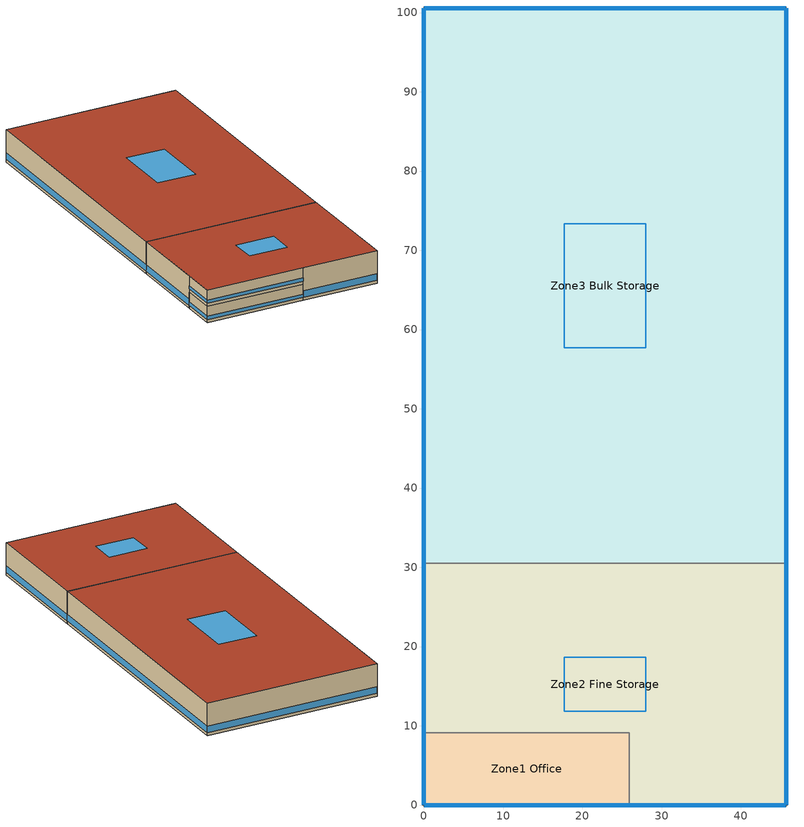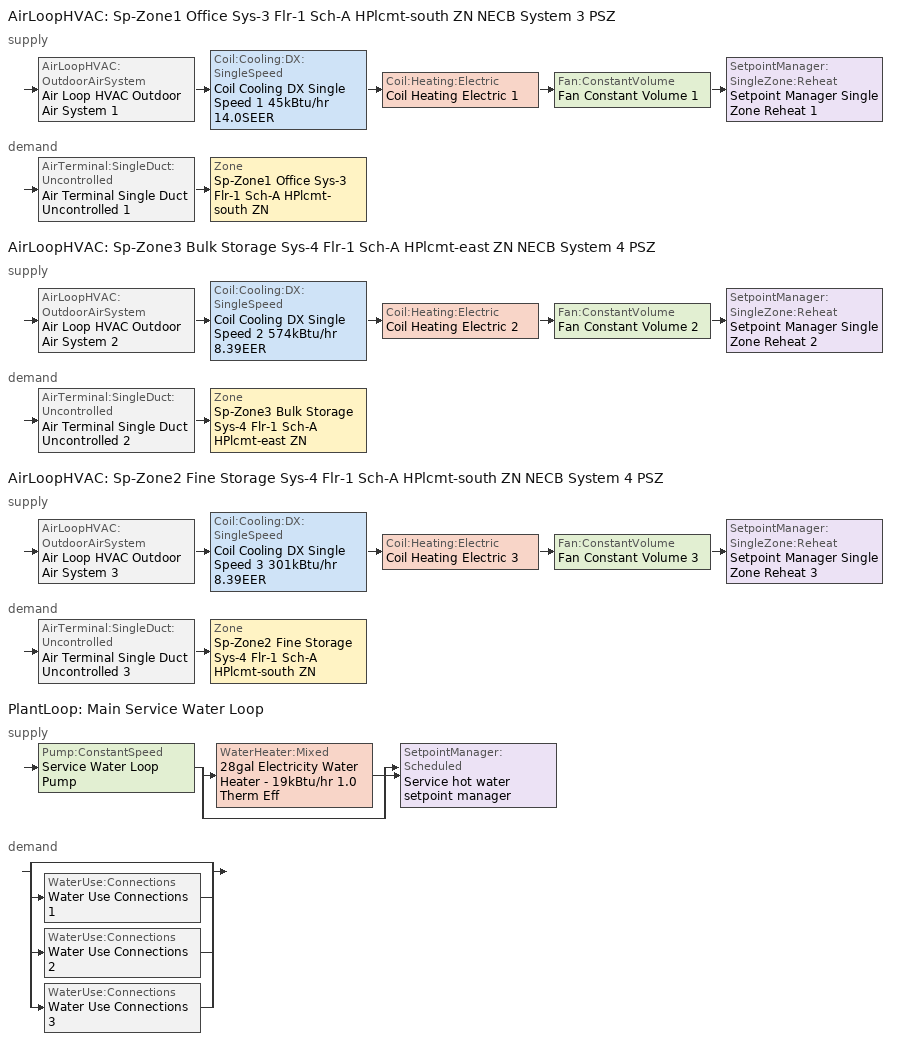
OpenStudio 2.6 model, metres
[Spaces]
Zone3 Bulk Storage
 floor ground: 45.72,100.58 45.72,30.48 0,30.48 0,100.58 z0
 wall outside: 45.72,30.48 45.72,100.58 0,100.58 0,30.48 z0:8.53
 wall to Zone2 Fine Storage: 45.72,30.48 0,30.48 z0:8.53
 window: 0,100.55 0,30.5 / 45.69,100.58 0.03,100.58 / 45.72,30.5 45.72,100.55 z0.76:2.47
 roof outside: 45.72,30.48 45.72,100.58 0,100.58 0,30.48 z8.53
 skylight: 27.97,57.69 27.97,73.37 17.75,73.37 17.75,57.69 z8.53
Zone2 Fine Storage
 floor to Zone1 Office: 0,0 0,9.14 25.91,9.14 25.91,0 z4.27
 floor ground: 45.72,30.48 45.72,0 25.91,0 25.91,9.14 0,9.14 0,30.48 z0
 wall outside: 0,30.48 0,9.14 / 25.91,0 45.72,0 45.72,30.48 z0:8.53; 0,9.14 0,0 25.91,0 z4.27:8.53
 wall to Zone1 Office: 0,9.14 25.91,9.14 25.91,0 z0:4.27
 window: 25.93,0 45.69,0 / 0,30.45 0,9.17 / 45.72,0.03 45.72,30.45 z0.76:2.47; 0.03,0 25.88,0 z5.03:5.88; 0,9.12 0,0.03 z5.03:5.89
 roof outside: 45.72,0 45.72,30.48 0,30.48 0,0 z8.53
 skylight: 27.97,11.83 27.97,18.65 17.75,18.65 17.75,11.83 z8.53
Zone1 Office
 floor ground: 25.91,9.14 25.91,0 0,0 0,9.14 z0
 wall outside: 0,9.14 0,0 25.91,0 z0:4.27
 window: 0.03,0 25.88,0 / 0,9.12 0,0.03 z0.76:1.62
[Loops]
AirLoopHVAC 'Sp-Zone1 Office Sys-3 Flr-1 Sch-A HPlcmt-south ZN NECB System 3 PSZ'
 supply: AirLoopHVAC:OutdoorAirSystem 'Air Loop HVAC Outdoor Air System 1' > Coil:Cooling:DX:SingleSpeed 'Coil Cooling DX Single Speed 1 45kBtu/hr 14.0SEER' > Coil:Heating:Electric 'Coil Heating Electric 1' > Fan:ConstantVolume 'Fan Constant Volume 1' > SetpointManager:SingleZone:Reheat 'Setpoint Manager Single Zone Reheat 1'
 demand: AirTerminal:SingleDuct:Uncontrolled 'Air Terminal Single Duct Uncontrolled 1' > Zone 'Sp-Zone1 Office Sys-3 Flr-1 Sch-A HPlcmt-south ZN'
AirLoopHVAC 'Sp-Zone3 Bulk Storage Sys-4 Flr-1 Sch-A HPlcmt-east ZN NECB System 4 PSZ'
 supply: AirLoopHVAC:OutdoorAirSystem 'Air Loop HVAC Outdoor Air System 2' > Coil:Cooling:DX:SingleSpeed 'Coil Cooling DX Single Speed 2 574kBtu/hr 8.39EER' > Coil:Heating:Electric 'Coil Heating Electric 2' > Fan:ConstantVolume 'Fan Constant Volume 2' > SetpointManager:SingleZone:Reheat 'Setpoint Manager Single Zone Reheat 2'
 demand: AirTerminal:SingleDuct:Uncontrolled 'Air Terminal Single Duct Uncontrolled 2' > Zone 'Sp-Zone3 Bulk Storage Sys-4 Flr-1 Sch-A HPlcmt-east ZN'
AirLoopHVAC 'Sp-Zone2 Fine Storage Sys-4 Flr-1 Sch-A HPlcmt-south ZN NECB System 4 PSZ'
 supply: AirLoopHVAC:OutdoorAirSystem 'Air Loop HVAC Outdoor Air System 3' > Coil:Cooling:DX:SingleSpeed 'Coil Cooling DX Single Speed 3 301kBtu/hr 8.39EER' > Coil:Heating:Electric 'Coil Heating Electric 3' > Fan:ConstantVolume 'Fan Constant Volume 3' > SetpointManager:SingleZone:Reheat 'Setpoint Manager Single Zone Reheat 3'
 demand: AirTerminal:SingleDuct:Uncontrolled 'Air Terminal Single Duct Uncontrolled 3' > Zone 'Sp-Zone2 Fine Storage Sys-4 Flr-1 Sch-A HPlcmt-south ZN'
PlantLoop 'Main Service Water Loop'
 supply: Pump:ConstantSpeed 'Service Water Loop Pump' > split
  | WaterHeater:Mixed '28gal Electricity Water Heater - 19kBtu/hr 1.0 Therm Eff'
  | bypass
  join > SetpointManager:Scheduled 'Service hot water setpoint manager'
 demand: split
  | bypass
  | WaterUse:Connections 'Water Use Connections 1'
  | WaterUse:Connections 'Water Use Connections 2'
  | WaterUse:Connections 'Water Use Connections 3'
[ClimateZones]
Climate Zone Institution Name 1=ASHRAE; Climate Zone Document Name 1=ANSI/ASHRAE Standard 169; Climate Zone Document Year 1=2006; Climate Zone Institution Name 2=CEC; Climate Zone Document Name 2=California Climate Zone Descriptions; Climate Zone Document Year 2=1995
[Building]
Warehouse-CAN_QC_Kuujjuaq.AP.719060_CWEC2016.epw created: 2018-10-11 19:30:01 +0000: Default Construction Set=BTAP-Mass at hdd = 8550.0; Standards Number of Stories=1; Standards Number of Above Ground Stories=1; Standards Building Type=Warehouse
[Site]
Kuujjuaq AP_QC_CAN: Latitude {deg}=58.1; Longitude {deg}=-68.417; Time Zone {hr}=-5; Elevation {m}=39.9
[Site:WaterMainsTemperature]
Calculation Method=Correlation; Annual Average Outdoor Air Temperature {C}=-3.825; Maximum Difference In Monthly Average Outdoor Air Temperatures {deltaC}=36
[Site:GroundTemperature:BuildingSurface]
19.527, 19.502, 19.536, 19.598, 20.002, 21.64, 22.225, 22.375, 21.449, 20.121, 19.802, 19.633
[SizingPeriod:DesignDay] Barometric Pressure {Pa}=100847; Sky Clearness=0; Rain Indicator=0; Snow Indicator=0; Day of Month=21; Daylight Saving Time Indicator=0; Humidity Indicating Type=Wetbulb; Dry-Bulb Temperature Range Modifier Type=DefaultMultipliers
Name | Maximum Dry-Bulb Temperature {C} | Daily Dry-Bulb Temperature Range {deltaC} | Humidity Indicating Conditions at Maximum Dry-Bulb | Wind Speed {m/s} | Wind Direction {deg} | Month | Day Type | Solar Model Indicator | ASHRAE Taub | ASHRAE Taud
Kuujjuaq AP Ann Htg 99.6% Condns DB | -36.2 | 0 | -36.2 | 2.2 | 220 | 1 | WinterDesignDay | ASHRAEClearSky
Kuujjuaq AP Ann Clg .4% Condns DB=>MWB | 24.1 | 10.3 | 16.2 | 4 | 210 | 7 | SummerDesignDay | ASHRAETau | 0.364 | 2.418
[Material:NoMass] Roughness=Smooth; Thermal Absorptance=0.9; Solar Absorptance=0.7
Name | Thermal Resistance {m2-K/W} | Visible Absorptance
Typical Carpet Pad | 0.21648 | 0.8
Typical Insulation 1 | 6.78179 | 0.7
Typical Insulation 2 | 5.19354 | 0.7
Typical Insulation 3 | 7.04224 | 0.7
Typical Carpet Pad 2 | 2.57255 | 0.8
Typical Carpet Pad 3 | 4.69593 | 0.8
Typical Insulation 4 | 0.624982 | 0.7
Typical Insulation 5 | 0.625 | 0.7
[Material]
Name | Roughness | Thickness {m} | Conductivity {W/m-K} | Density {kg/m3} | Specific Heat {J/kg-K} | Thermal Absorptance | Solar Absorptance | Visible Absorptance
100mm Normalweight concrete floor | MediumSmooth | 0.1016 | 2.31 | 2322 | 832
G01 13mm gypsum board | Smooth | 0.0127 | 0.16 | 800 | 1090 | 0.9 | 0.7 | 0.5
G05 25mm wood | MediumSmooth | 0.0254 | 0.15 | 608 | 1630 | 0.9 | 0.5 | 0.5
4 in. Normalweight Concrete Floor | MediumRough | 0.1016 | 2.31 | 2322 | 832 | 0.9 | 0.7 | 0.7
1IN Stucco | Smooth | 0.0253 | 0.6918 | 1858 | 837 | 0.9 | 0.7 | 0.92
8IN CONCRETE HW RefBldg | Rough | 0.2032 | 1.311 | 2240 | 836.8 | 0.9 | 0.7 | 0.7
1/2IN Gypsum | Smooth | 0.0127 | 0.16 | 784.9 | 830 | 0.9 | 0.4 | 0.4
Metal Roof Surface; F08 Metal surface | Smooth | 0.0008 | 45.28 | 7824 | 500 | 0.9 | 0.7 | 0.7
6 in. Normalweight Concrete Floor | MediumRough | 0.1524 | 2.31 | 2322 | 832 | 0.9 | 0.7 | 0.7
[Construction]
BTAP-Int-Floor: 100mm Normalweight concrete floor, Typical Carpet Pad
BTAP-Int-Wall: G01 13mm gypsum board, G01 13mm gypsum board
BTAP-Int-Ceiling: Typical Carpet Pad, 100mm Normalweight concrete floor
BTAP-Ext-DaylightDiffuser: SimpleGlazing
BTAP-Int-Door: G05 25mm wood
BTAP-Ext-Floor-Mass:U-0.142: Typical Insulation 1, 4 in. Normalweight Concrete Floor, Typical Carpet Pad
BTAP-Ext-Wall-Mass:U-0.183: 1IN Stucco, 8IN CONCRETE HW RefBldg, Typical Insulation 2, 1/2IN Gypsum
BTAP-Ext-Roof-Metal:U-0.142: Metal Roof Surface, Typical Insulation 3
BTAP-Grnd-Floor-Mass:U-0.379: 6 in. Normalweight Concrete Floor, Typical Carpet Pad 2
BTAP-Grnd-Roof-Mass:U-0.21: 6 in. Normalweight Concrete Floor, Typical Carpet Pad 3
BTAP-Ext-Door:U-1.6: F08 Metal surface, Typical Insulation 4
BTAP-Ext-OverHeadDoor:U-1.6: Typical Insulation 5
BTAP-Ext-DaylightDiffuser:U=0.160 SHGC=0.600: SimpleGlazing:U=0.160 SHGC=0.600
[DefaultConstructionSet]
BTAP-Mass at hdd = 8550.0: Default Exterior Surface Constructions=BTAP-Mass at hdd = 8550.0; Default Interior Surface Constructions=Default Surface Constructions 2; Default Ground Contact Surface Constructions=BTAP-Mass at hdd = 8550.0 1; Default Exterior SubSurface Constructions=BTAP-Mass at hdd = 8550.0; Default Interior SubSurface Constructions=Default Sub Surface Constructions 2; Interior Partition Construction=BTAP-Int-Door
[DefaultSurfaceConstructions]
Name | Floor Construction | Wall Construction | Roof Ceiling Construction
Default Surface Constructions 2 | BTAP-Int-Floor | BTAP-Int-Wall | BTAP-Int-Ceiling
BTAP-Mass at hdd = 8550.0 | BTAP-Ext-Floor-Mass:U-0.142 | BTAP-Ext-Wall-Mass:U-0.183 | BTAP-Ext-Roof-Metal:U-0.142
BTAP-Mass at hdd = 8550.0 1 | BTAP-Grnd-Floor-Mass:U-0.379 | BTAP-Grnd-Roof-Mass:U-0.21 | BTAP-Grnd-Roof-Mass:U-0.21
[DefaultSubSurfaceConstructions]
Name | Fixed Window Construction | Operable Window Construction | Door Construction | Glass Door Construction | Overhead Door Construction | Skylight Construction | Tubular Daylight Dome Construction | Tubular Daylight Diffuser Construction
Default Sub Surface Constructions 2 | BTAP-Ext-DaylightDiffuser | BTAP-Ext-DaylightDiffuser | BTAP-Int-Door
BTAP-Mass at hdd = 8550.0 | BTAP-Ext-DaylightDiffuser:U=0.160 SHGC=0.600 | BTAP-Ext-DaylightDiffuser:U=0.160 SHGC=0.600 | BTAP-Ext-Door:U-1.6 | BTAP-Ext-DaylightDiffuser:U=0.160 SHGC=0.600 | BTAP-Ext-OverHeadDoor:U-1.6 | BTAP-Ext-DaylightDiffuser:U=0.160 SHGC=0.600 | BTAP-Ext-DaylightDiffuser:U=0.160 SHGC=0.600 | BTAP-Ext-DaylightDiffuser:U=0.160 SHGC=0.600
[WindowMaterial:SimpleGlazingSystem] Solar Heat Gain Coefficient=0.6; Visible Transmittance=0.21
Name | U-Factor {W/m2-K}
SimpleGlazing | 2.2
SimpleGlazing:U=0.160 SHGC=0.600 | 1.6
[Space] Building Story=Building Story 1; Part of Total Floor Area=Yes
Name | Space Type | Thermal Zone
Zone3 Bulk Storage | Space Function Warehouse storage area medium to bulky palletized items | Sp-Zone3 Bulk Storage Sys-4 Flr-1 Sch-A HPlcmt-east ZN
Zone2 Fine Storage | Space Function Warehouse storage area small hand-carried items(4) | Sp-Zone2 Fine Storage Sys-4 Flr-1 Sch-A HPlcmt-south ZN
Zone1 Office | Space Function Office enclosed > 25 m2 | Sp-Zone1 Office Sys-3 Flr-1 Sch-A HPlcmt-south ZN
[BuildingStory]
Building Story 1: Nominal Z Coordinate {m}=0
[SpaceType] Standards Building Type=Space Function
Name | Default Schedule Set | Design Specification Outdoor Air Object | Standards Space Type
Space Function Warehouse storage area medium to bulky palletized items | Space Function Warehouse storage area medium to bulky palletized items Schedule Set | Space Function Warehouse storage area medium to bulky palletized items Ventilation | Warehouse storage area medium to bulky palletized items
Space Function Warehouse storage area small hand-carried items(4) | Space Function Warehouse storage area small hand-carried items(4) Schedule Set | Space Function Warehouse storage area small hand-carried items(4) Ventilation | Warehouse storage area small hand-carried items(4)
Space Function Office enclosed > 25 m2 | Space Function Office enclosed > 25 m2 Schedule Set | Space Function Office enclosed > 25 m2 Ventilation | Office enclosed > 25 m2
[People:Definition] Number of People Calculation Method=People/Area; Fraction Radiant=0.3
Name | People per Space Floor Area {person/m2}
Space Function Office enclosed > 25 m2 People Definition | 0.0500182
Space Function Warehouse storage area medium to bulky palletized items People Definition | 0.0100036
Space Function Warehouse storage area small hand-carried items(4) People Definition | 0.0200073
[People] Work Efficiency Schedule=Work Efficiency Schedule; Clothing Insulation Schedule=Clothing Schedule; Air Velocity Schedule=Air Velocity Schedule; Multiplier=1
Name | People Definition | Space or SpaceType
Space Function Office enclosed > 25 m2 People | Space Function Office enclosed > 25 m2 People Definition | Space Function Office enclosed > 25 m2
Space Function Warehouse storage area medium to bulky palletized items People | Space Function Warehouse storage area medium to bulky palletized items People Definition | Space Function Warehouse storage area medium to bulky palletized items
Space Function Warehouse storage area small hand-carried items(4) People | Space Function Warehouse storage area small hand-carried items(4) People Definition | Space Function Warehouse storage area small hand-carried items(4)
[Lights:Definition] Design Level Calculation Method=Watts/Area; Fraction Radiant=0.5; Fraction Visible=0.2
Name | Watts per Space Floor Area {W/m2}
Space Function Office enclosed > 25 m2 Lights Definition | 12.0044
Space Function Warehouse storage area medium to bulky palletized items Lights Definition | 6.20225
Space Function Warehouse storage area small hand-carried items(4) Lights Definition | 10.2037
[Lights] Fraction Replaceable=1
Name | Lights Definition | Space or SpaceType
Space Function Office enclosed > 25 m2 Lights | Space Function Office enclosed > 25 m2 Lights Definition | Space Function Office enclosed > 25 m2
Space Function Warehouse storage area medium to bulky palletized items Lights | Space Function Warehouse storage area medium to bulky palletized items Lights Definition | Space Function Warehouse storage area medium to bulky palletized items
Space Function Warehouse storage area small hand-carried items(4) Lights | Space Function Warehouse storage area small hand-carried items(4) Lights Definition | Space Function Warehouse storage area small hand-carried items(4)
[ElectricEquipment:Definition] Design Level Calculation Method=Watts/Area; Fraction Radiant=0.5
Name | Watts per Space Floor Area {W/m2}
Space Function Office enclosed > 25 m2 Elec Equip Definition | 7.50273
Space Function Warehouse storage area medium to bulky palletized items Elec Equip Definition; Space Function Warehouse storage area small hand-carried items(4) Elec Equip Definition | 1.00036
[ElectricEquipment]
Name | Electric Equipment Definition | Space or SpaceType
Space Function Office enclosed > 25 m2 Elec Equip | Space Function Office enclosed > 25 m2 Elec Equip Definition | Space Function Office enclosed > 25 m2
Space Function Warehouse storage area medium to bulky palletized items Elec Equip | Space Function Warehouse storage area medium to bulky palletized items Elec Equip Definition | Space Function Warehouse storage area medium to bulky palletized items
Space Function Warehouse storage area small hand-carried items(4) Elec Equip | Space Function Warehouse storage area small hand-carried items(4) Elec Equip Definition | Space Function Warehouse storage area small hand-carried items(4)
[DesignSpecification:OutdoorAir] Outdoor Air Method=Sum; Outdoor Air Flow per Person {m3/s-person}=0; Outdoor Air Flow Rate {m3/s}=0; Outdoor Air Flow Air Changes per Hour {1/hr}=0
Name | Outdoor Air Flow per Floor Area {m3/s-m2}
Space Function Office enclosed > 25 m2 Ventilation | 0.00042164
Space Function Warehouse storage area medium to bulky palletized items Ventilation; Space Function Warehouse storage area small hand-carried items(4) Ventilation | 0.0003048
[DefaultScheduleSet] Number of People Schedule=NECB-A-Occupancy; People Activity Level Schedule=NECB-Activity; Electric Equipment Schedule=NECB-A-Electric-Equipment; Infiltration Schedule=Always On
Name | Lighting Schedule
Space Function Office enclosed > 25 m2 Schedule Set | NECB-A-Occupancy-NECB-A-Lighting-0.3-0.1-0.67-Light Ruleset
Space Function Warehouse storage area medium to bulky palletized items Schedule Set | NECB-A-Lighting
Space Function Warehouse storage area small hand-carried items(4) Schedule Set | NECB-A-Occupancy-NECB-A-Lighting-0.5-0.0-0.67-Light Ruleset
[ThermostatSetpoint:DualSetpoint] Heating Setpoint Temperature Schedule=NECB-A-Thermostat Setpoint-Heating; Cooling Setpoint Temperature Schedule=NECB-A-Thermostat Setpoint-Cooling
Space Function Office enclosed > 25 m2 Thermostat 2; Space Function Warehouse storage area medium to bulky palletized items Thermostat 2; Space Function Warehouse storage area small hand-carried items(4) Thermostat 2
[SpaceInfiltration:DesignFlowRate] Schedule=Always On Discrete; Design Flow Rate Calculation Method=Flow/ExteriorArea; Flow per Exterior Surface Area {m3/s-m2}=0.00025; Constant Term Coefficient=0; Temperature Term Coefficient=0; Velocity Term Coefficient=0.224; Velocity Squared Term Coefficient=0
Name | Space or SpaceType
Zone1 Office Infiltration | Zone1 Office
Zone2 Fine Storage Infiltration | Zone2 Fine Storage
Zone3 Bulk Storage Infiltration | Zone3 Bulk Storage
[ThermalZone] Use Ideal Air Loads=No
Name | Thermostat
Sp-Zone1 Office Sys-3 Flr-1 Sch-A HPlcmt-south ZN | Space Function Office enclosed > 25 m2 Thermostat 2
Sp-Zone3 Bulk Storage Sys-4 Flr-1 Sch-A HPlcmt-east ZN | Space Function Warehouse storage area medium to bulky palletized items Thermostat 2
Sp-Zone2 Fine Storage Sys-4 Flr-1 Sch-A HPlcmt-south ZN | Space Function Warehouse storage area small hand-carried items(4) Thermostat 2
[Sizing:Zone] Zone Cooling Design Supply Air Temperature Input Method=SupplyAirTemperature; Zone Cooling Design Supply Air Temperature {C}=13; Zone Cooling Design Supply Air Temperature Difference {deltaC}=11.11; Zone Heating Design Supply Air Temperature Input Method=SupplyAirTemperature; Zone Heating Design Supply Air Temperature {C}=43; Zone Heating Design Supply Air Temperature Difference {deltaC}=11.11; Zone Cooling Design Supply Air Humidity Ratio {kg-H2O/kg-air}=0.0085; Zone Heating Design Supply Air Humidity Ratio {kg-H2O/kg-air}=0.008; Zone Heating Sizing Factor=1.3; Zone Cooling Sizing Factor=1.1; Cooling Design Air Flow Method=DesignDay; Heating Design Air Flow Method=DesignDay; Account for Dedicated Outdoor Air System=No; Dedicated Outdoor Air System Control Strategy=NeutralSupplyAir; Dedicated Outdoor Air Low Setpoint Temperature for Design {C}=autosize; Dedicated Outdoor Air High Setpoint Temperature for Design {C}=autosize
Sp-Zone1 Office Sys-3 Flr-1 Sch-A HPlcmt-south ZN; Sp-Zone3 Bulk Storage Sys-4 Flr-1 Sch-A HPlcmt-east ZN; Sp-Zone2 Fine Storage Sys-4 Flr-1 Sch-A HPlcmt-south ZN
[Zone equipment]
Sp-Zone1 Office Sys-3 Flr-1 Sch-A HPlcmt-south ZN: Air Terminal Single Duct Uncontrolled 1, Zone HVAC Baseboard Convective Electric 1
Sp-Zone3 Bulk Storage Sys-4 Flr-1 Sch-A HPlcmt-east ZN: Air Terminal Single Duct Uncontrolled 2, Zone HVAC Baseboard Convective Electric 2
Sp-Zone2 Fine Storage Sys-4 Flr-1 Sch-A HPlcmt-south ZN: Air Terminal Single Duct Uncontrolled 3, Zone HVAC Baseboard Convective Electric 3
[AirLoopHVAC] Design Supply Air Flow Rate {m3/s}=AutoSize
Name | Availability Schedule
Sp-Zone1 Office Sys-3 Flr-1 Sch-A HPlcmt-south ZN NECB System 3 PSZ | Sp-Zone1 Office Sys-3 Flr-1 Sch-A HPlcmt-south ZN NECB System 3 PSZ Occ Sch
Sp-Zone3 Bulk Storage Sys-4 Flr-1 Sch-A HPlcmt-east ZN NECB System 4 PSZ | Sp-Zone3 Bulk Storage Sys-4 Flr-1 Sch-A HPlcmt-east ZN NECB System 4 PSZ Occ Sch
Sp-Zone2 Fine Storage Sys-4 Flr-1 Sch-A HPlcmt-south ZN NECB System 4 PSZ | Sp-Zone2 Fine Storage Sys-4 Flr-1 Sch-A HPlcmt-south ZN NECB System 4 PSZ Occ Sch
[Sizing:System] Type of Load to Size On=Sensible; Design Outdoor Air Flow Rate {m3/s}=Autosize; Minimum System Air Flow Ratio=1; Preheat Design Temperature {C}=7; Preheat Design Humidity Ratio {kg-H2O/kg-Air}=0.008; Precool Design Temperature {C}=13; Precool Design Humidity Ratio {kg-H2O/kg-Air}=0.008; Central Cooling Design Supply Air Temperature {C}=13; Central Heating Design Supply Air Temperature {C}=43; Sizing Option=NonCoincident; 100% Outdoor Air in Cooling=No; 100% Outdoor Air in Heating=No; Central Cooling Design Supply Air Humidity Ratio {kg-H2O/kg-Air}=0.0085; Central Heating Design Supply Air Humidity Ratio {kg-H2O/kg-Air}=0.008; Cooling Design Air Flow Method=DesignDay; Cooling Design Air Flow Rate {m3/s}=0; Heating Design Air Flow Method=DesignDay; Heating Design Air Flow Rate {m3/s}=0; System Outdoor Air Method=ZoneSum; Zone Maximum Outdoor Air Fraction=1; Cooling Supply Air Flow Rate Per Floor Area {m3/s-m2}=0.00996765; Cooling Fraction of Autosized Cooling Supply Air Flow Rate=1; Cooling Supply Air Flow Rate Per Unit Cooling Capacity {m3/s-W}=3.94755e-05; Heating Supply Air Flow Rate Per Floor Area {m3/s-m2}=0.00996765; Heating Fraction of Autosized Heating Supply Air Flow Rate=1; Heating Fraction of Autosized Cooling Supply Air Flow Rate=1; Heating Supply Air Flow Rate Per Unit Heating Capacity {m3/s-W}=3.15882e-05; Cooling Design Capacity Method=CoolingDesignCapacity; Cooling Design Capacity {W}=autosize; Cooling Design Capacity Per Floor Area {W/m2}=234.7; Fraction of Autosized Cooling Design Capacity=1; Heating Design Capacity Method=HeatingDesignCapacity; Heating Design Capacity {W}=autosize; Heating Design Capacity Per Floor Area {W/m2}=157; Fraction of Autosized Heating Design Capacity=1; Central Cooling Capacity Control Method=OnOff
Sp-Zone1 Office Sys-3 Flr-1 Sch-A HPlcmt-south ZN NECB System 3 PSZ; Sp-Zone3 Bulk Storage Sys-4 Flr-1 Sch-A HPlcmt-east ZN NECB System 4 PSZ; Sp-Zone2 Fine Storage Sys-4 Flr-1 Sch-A HPlcmt-south ZN NECB System 4 PSZ
[Fan:ConstantVolume] Availability Schedule=Always On Discrete; Fan Efficiency=0.39975; Pressure Rise {Pa}=640; Maximum Flow Rate {m3/s}=AutoSize; Motor Efficiency=0.615
Fan Constant Volume 1; Fan Constant Volume 2; Fan Constant Volume 3
[Coil:Heating:Electric] Availability Schedule=Always On Discrete
Coil Heating Electric 1; Coil Heating Electric 2; Coil Heating Electric 3
[Coil:Cooling:DX:SingleSpeed] Availability Schedule=Always On Discrete; Rated Total Cooling Capacity {W}=autosize; Rated Sensible Heat Ratio=autosize; Rated Air Flow Rate {m3/s}=autosize; Rated Evaporator Fan Power Per Volume Flow Rate {W/(m3/s)}=773.3; Total Cooling Capacity Function of Temperature Curve=DXCOOL-NECB2011-REF-CAPFT; Total Cooling Capacity Function of Flow Fraction Curve=DXCOOL-NECB2011-REF-CAPFFLOW; Energy Input Ratio Function of Temperature Curve=DXCOOL-NECB2011-REF-COOLEIRFT; Energy Input Ratio Function of Flow Fraction Curve=DXCOOL-NECB2011-REF-COOLEIRFFLOW; Part Load Fraction Correlation Curve=DXCOOL-NECB2011-REF-COOLPLFFPLR; Condenser Type=AirCooled; Evaporative Condenser Effectiveness=0; Evaporative Condenser Air Flow Rate {m3/s}=Autosize; Evaporative Condenser Pump Rated Power Consumption {W}=Autosize; Crankcase Heater Capacity {W}=0; Maximum Outdoor Dry-Bulb Temperature for Crankcase Heater Operation {C}=0; Basin Heater Capacity {W/K}=0; Basin Heater Setpoint Temperature {C}=10
Name | Rated COP {W/W}
Coil Cooling DX Single Speed 1 45kBtu/hr 14.0SEER | 3.8248
Coil Cooling DX Single Speed 2 574kBtu/hr 8.39EER | 3.21335
Coil Cooling DX Single Speed 3 301kBtu/hr 8.39EER | 3.0337
[Controller:OutdoorAir] Minimum Outdoor Air Flow Rate {m3/s}=autosize; Maximum Outdoor Air Flow Rate {m3/s}=Autosize; Economizer Control Action Type=ModulateFlow; Lockout Type=NoLockout; Minimum Limit Type=FixedMinimum; High Humidity Control=No; Heat Recovery Bypass Control Type=BypassWhenWithinEconomizerLimits
Name | Economizer Control Type | Economizer Maximum Limit Dry-Bulb Temperature {C} | Economizer Maximum Limit Enthalpy {J/kg} | Economizer Minimum Limit Dry-Bulb Temperature {C} | Minimum Outdoor Air Schedule | Controller Mechanical Ventilation
Controller Outdoor Air 1 | NoEconomizer | 28 | 64000 | -100 | Sp-Zone1 Office Sys-3 Flr-1 Sch-A HPlcmt-south ZN NECB System 3 PSZ Occ Sch | Controller Mechanical Ventilation 1
Controller Outdoor Air 2 | DifferentialEnthalpy |  |  |  | Sp-Zone3 Bulk Storage Sys-4 Flr-1 Sch-A HPlcmt-east ZN NECB System 4 PSZ Occ Sch | Controller Mechanical Ventilation 2
Controller Outdoor Air 3 | DifferentialEnthalpy |  |  |  | Sp-Zone2 Fine Storage Sys-4 Flr-1 Sch-A HPlcmt-south ZN NECB System 4 PSZ Occ Sch | Controller Mechanical Ventilation 3
[Controller:MechanicalVentilation] Availability Schedule=Always On Discrete; System Outdoor Air Method=ZoneSum
Controller Mechanical Ventilation 1; Controller Mechanical Ventilation 2; Controller Mechanical Ventilation 3
[AirLoopHVAC:OutdoorAirSystem]
Name | Controller
Air Loop HVAC Outdoor Air System 1 | Controller Outdoor Air 1
Air Loop HVAC Outdoor Air System 2 | Controller Outdoor Air 2
Air Loop HVAC Outdoor Air System 3 | Controller Outdoor Air 3
[SetpointManager:SingleZone:Reheat] Minimum Supply Air Temperature {C}=13; Maximum Supply Air Temperature {C}=43
Name | Control Zone
Setpoint Manager Single Zone Reheat 1 | Sp-Zone1 Office Sys-3 Flr-1 Sch-A HPlcmt-south ZN
Setpoint Manager Single Zone Reheat 2 | Sp-Zone3 Bulk Storage Sys-4 Flr-1 Sch-A HPlcmt-east ZN
Setpoint Manager Single Zone Reheat 3 | Sp-Zone2 Fine Storage Sys-4 Flr-1 Sch-A HPlcmt-south ZN
[AirTerminal:SingleDuct:Uncontrolled] Availability Schedule=Always On Discrete; Maximum Air Flow Rate {m3/s}=AutoSize
Air Terminal Single Duct Uncontrolled 1; Air Terminal Single Duct Uncontrolled 2; Air Terminal Single Duct Uncontrolled 3
[ZoneHVAC:Baseboard:Convective:Electric] Availability Schedule=Always On Discrete; Nominal Capacity {W}=autosize; Efficiency=1
Zone HVAC Baseboard Convective Electric 1; Zone HVAC Baseboard Convective Electric 2; Zone HVAC Baseboard Convective Electric 3
[PlantLoop]
Main Service Water Loop: Glycol Concentration=0; Maximum Loop Temperature {C}=60; Minimum Loop Temperature {C}=10; Plant Loop Volume {m3}=Autocalculate; Load Distribution Scheme=Optimal
[Sizing:Plant]
Main Service Water Loop: Loop Type=Heating; Design Loop Exit Temperature {C}=60; Loop Design Temperature Difference {deltaC}=5; Sizing Option=NonCoincident; Zone Timesteps in Averaging Window=1; Coincident Sizing Factor Mode=None
[SetpointManager:Scheduled]
Service hot water setpoint manager: Control Variable=Temperature; Schedule=Service Water Loop Temp - 140F
[Pump:ConstantSpeed]
Service Water Loop Pump: Rated Flow Rate {m3/s}=autosize; Rated Pump Head {Pa}=1205.26; Rated Power Consumption {W}=autosize; Motor Efficiency=0.7; Fraction of Motor Inefficiencies to Fluid Stream=0; Pump Control Type=Intermittent; Design Power Sizing Method=PowerPerFlowPerPressure; Design Electric Power per Unit Flow Rate {W/(m3/s)}=348701.1; Design Shaft Power per Unit Flow Rate per Unit Head {W-s/m3-Pa}=1.28205
[WaterHeater:Mixed]
28gal Electricity Water Heater - 19kBtu/hr 1.0 Therm Eff: Tank Volume {m3}=0.104333; Setpoint Temperature Schedule=Service Water Loop Temp - 140F; Deadband Temperature Difference {deltaC}=2; Maximum Temperature Limit {C}=82.2222; Heater Control Type=Cycle; Heater Maximum Capacity {W}=5451.37; Heater Fuel Type=Electricity; Heater Thermal Efficiency=1; Off Cycle Parasitic Fuel Consumption Rate {W}=21.47; Off Cycle Parasitic Fuel Type=Electricity; Off Cycle Parasitic Heat Fraction to Tank=0.8; On Cycle Parasitic Fuel Consumption Rate {W}=21.47; On Cycle Parasitic Fuel Type=Electricity; On Cycle Parasitic Heat Fraction to Tank=0; Ambient Temperature Indicator=Schedule; Ambient Temperature Schedule=Water Heater Ambient Temp Schedule - 70F; Off Cycle Loss Coefficient to Ambient Temperature {W/K}=1.56514; On Cycle Loss Coefficient to Ambient Temperature {W/K}=1.56514; Use Side Effectiveness=1; Source Side Effectiveness=1; Use Side Design Flow Rate {m3/s}=autosize; Source Side Design Flow Rate {m3/s}=autosize; Indirect Water Heating Recovery Time {hr}=1.5; Source Side Flow Control Mode=IndirectHeatPrimarySetpoint
[WaterUse:Connections]
Name | Water Use Equipment Name 1
Water Use Connections 1 | Zone1 office Service Water Use 0.09gal/min
Water Use Connections 2 | Zone2 fine storage Service Water Use 0.15gal/min
Water Use Connections 3 | Zone3 bulk storage Service Water Use 0.18gal/min
[WaterUse:Equipment:Definition]
Name | Peak Flow Rate {m3/s} | Target Temperature Schedule | Sensible Fraction Schedule | Latent Fraction Schedule
Zone1 office Service Water Use Def 0.09gal/min | 5.66156e-06 | Schedule Ruleset 5 | Schedule Ruleset 3 | Schedule Ruleset 4
Zone2 fine storage Service Water Use Def 0.15gal/min | 9.62095e-06 | Schedule Ruleset 8 | Schedule Ruleset 6 | Schedule Ruleset 7
Zone3 bulk storage Service Water Use Def 0.18gal/min | 1.10641e-05 | Schedule Ruleset 11 | Schedule Ruleset 9 | Schedule Ruleset 10
[WaterUse:Equipment] Flow Rate Fraction Schedule=NECB-A-Service Water Heating
Name | Water Use Equipment Definition | Space
Zone1 office Service Water Use 0.09gal/min | Zone1 office Service Water Use Def 0.09gal/min | Zone1 Office
Zone2 fine storage Service Water Use 0.15gal/min | Zone2 fine storage Service Water Use Def 0.15gal/min | Zone2 Fine Storage
Zone3 bulk storage Service Water Use 0.18gal/min | Zone3 bulk storage Service Water Use Def 0.18gal/min | Zone3 Bulk Storage
[AvailabilityManager:NightCycle] Control Type=CycleOnAny; Thermostat Tolerance {deltaC}=1; Cycling Run Time {s}=3600
Availability Manager Night Cycle 1; Availability Manager Night Cycle 2; Availability Manager Night Cycle 3
[Schedule:Ruleset]
Clothing Schedule: Default Day Schedule=Clothing Schedule Default Winter Clothes
Air Velocity Schedule: Default Day Schedule=Air Velocity Schedule Default
Work Efficiency Schedule: Default Day Schedule=Work Efficiency Schedule Default
NECB-A-Occupancy: Default Day Schedule=NECB-A-Occupancy Default
NECB-Activity: Default Day Schedule=NECB-Activity Default; Summer Design Day Schedule=NECB-Activity Summer Design Day; Winter Design Day Schedule=NECB-Activity Winter Design Day
NECB-A-Occupancy-NECB-A-Lighting-0.3-0.1-0.67-Light Ruleset: Default Day Schedule=NECB-A-Occupancy-NECB-A-Lighting-0.3-0.1-0.67-Light Default
NECB-A-Electric-Equipment: Default Day Schedule=NECB-A-Electric-Equipment Default
Always On: Default Day Schedule=Always On Default
NECB-A-Thermostat Setpoint-Heating: Default Day Schedule=NECB-A-Thermostat Setpoint-Heating Default
NECB-A-Thermostat Setpoint-Cooling: Default Day Schedule=NECB-A-Thermostat Setpoint-Cooling Default
NECB-A-Lighting: Default Day Schedule=NECB-A-Lighting Default
NECB-A-Occupancy-NECB-A-Lighting-0.5-0.0-0.67-Light Ruleset: Default Day Schedule=NECB-A-Occupancy-NECB-A-Lighting-0.5-0.0-0.67-Light Default
Service Water Loop Temp - 140F: Default Day Schedule=Service Water Loop Temp - 140F Default
Water Heater Ambient Temp Schedule - 70F: Default Day Schedule=Water Heater Ambient Temp Schedule - 70F Default
Schedule Ruleset 3: Default Day Schedule=Schedule Day 5
Schedule Ruleset 4: Default Day Schedule=Schedule Day 6
Schedule Ruleset 5: Default Day Schedule=Schedule Day 7
NECB-A-Service Water Heating: Default Day Schedule=NECB-A-Service Water Heating Default
Schedule Ruleset 6: Default Day Schedule=Schedule Day 8
Schedule Ruleset 7: Default Day Schedule=Schedule Day 9
Schedule Ruleset 8: Default Day Schedule=Schedule Day 10
Schedule Ruleset 9: Default Day Schedule=Schedule Day 11
Schedule Ruleset 10: Default Day Schedule=Schedule Day 12
Schedule Ruleset 11: Default Day Schedule=Schedule Day 13
Sp-Zone1 Office Sys-3 Flr-1 Sch-A HPlcmt-south ZN NECB System 3 PSZ Occ Sch: Default Day Schedule=Sp-Zone1 Office Sys-3 Flr-1 Sch-A HPlcmt-south ZN NECB System 3 PSZ Occ Sch Default; Summer Design Day Schedule=Sp-Zone1 Office Sys-3 Flr-1 Sch-A HPlcmt-south ZN NECB System 3 PSZ Occ Sch Summer Design Day; Winter Design Day Schedule=Sp-Zone1 Office Sys-3 Flr-1 Sch-A HPlcmt-south ZN NECB System 3 PSZ Occ Sch Winter Design Day
Sp-Zone2 Fine Storage Sys-4 Flr-1 Sch-A HPlcmt-south ZN NECB System 4 PSZ Occ Sch: Default Day Schedule=Sp-Zone2 Fine Storage Sys-4 Flr-1 Sch-A HPlcmt-south ZN NECB System 4 PSZ Occ Sch Default; Summer Design Day Schedule=Sp-Zone2 Fine Storage Sys-4 Flr-1 Sch-A HPlcmt-south ZN NECB System 4 PSZ Occ Sch Summer Design Day; Winter Design Day Schedule=Sp-Zone2 Fine Storage Sys-4 Flr-1 Sch-A HPlcmt-south ZN NECB System 4 PSZ Occ Sch Winter Design Day
Sp-Zone3 Bulk Storage Sys-4 Flr-1 Sch-A HPlcmt-east ZN NECB System 4 PSZ Occ Sch: Default Day Schedule=Sp-Zone3 Bulk Storage Sys-4 Flr-1 Sch-A HPlcmt-east ZN NECB System 4 PSZ Occ Sch Default; Summer Design Day Schedule=Sp-Zone3 Bulk Storage Sys-4 Flr-1 Sch-A HPlcmt-east ZN NECB System 4 PSZ Occ Sch Summer Design Day; Winter Design Day Schedule=Sp-Zone3 Bulk Storage Sys-4 Flr-1 Sch-A HPlcmt-east ZN NECB System 4 PSZ Occ Sch Winter Design Day
[Schedule:Day]
Clothing Schedule Default Winter Clothes; Always On Default; Sp-Zone1 Office Sys-3 Flr-1 Sch-A HPlcmt-south ZN NECB System 3 PSZ Occ Sch Default; Sp-Zone1 Office Sys-3 Flr-1 Sch-A HPlcmt-south ZN NECB System 3 PSZ Occ Sch Winter Design Day; Sp-Zone1 Office Sys-3 Flr-1 Sch-A HPlcmt-south ZN NECB System 3 PSZ Occ Sch Summer Design Day; Sp-Zone2 Fine Storage Sys-4 Flr-1 Sch-A HPlcmt-south ZN NECB System 4 PSZ Occ Sch Default; Sp-Zone2 Fine Storage Sys-4 Flr-1 Sch-A HPlcmt-south ZN NECB System 4 PSZ Occ Sch Winter Design Day; Sp-Zone2 Fine Storage Sys-4 Flr-1 Sch-A HPlcmt-south ZN NECB System 4 PSZ Occ Sch Summer Design Day; Sp-Zone3 Bulk Storage Sys-4 Flr-1 Sch-A HPlcmt-east ZN NECB System 4 PSZ Occ Sch Default; Sp-Zone3 Bulk Storage Sys-4 Flr-1 Sch-A HPlcmt-east ZN NECB System 4 PSZ Occ Sch Winter Design Day; Sp-Zone3 Bulk Storage Sys-4 Flr-1 Sch-A HPlcmt-east ZN NECB System 4 PSZ Occ Sch Summer Design Day: 24, 0, 1
Clothing Schedule Summer Clothes: 24, 0, 0.5
Air Velocity Schedule Default; NECB-A-Electric-Equipment Sat Day; NECB-A-Electric-Equipment Sun|Hol Day; Schedule Day 5; Schedule Day 8; Schedule Day 11: 24, 0, 0.2
Work Efficiency Schedule Default; NECB-A-Occupancy Sat Day; NECB-A-Occupancy Sun|Hol Day; Sp-Zone1 Office Sys-3 Flr-1 Sch-A HPlcmt-south ZN NECB System 3 PSZ Occ Sch Saturday; Sp-Zone1 Office Sys-3 Flr-1 Sch-A HPlcmt-south ZN NECB System 3 PSZ Occ Sch Sunday; Sp-Zone2 Fine Storage Sys-4 Flr-1 Sch-A HPlcmt-south ZN NECB System 4 PSZ Occ Sch Saturday; Sp-Zone2 Fine Storage Sys-4 Flr-1 Sch-A HPlcmt-south ZN NECB System 4 PSZ Occ Sch Sunday; Sp-Zone3 Bulk Storage Sys-4 Flr-1 Sch-A HPlcmt-east ZN NECB System 4 PSZ Occ Sch Saturday; Sp-Zone3 Bulk Storage Sys-4 Flr-1 Sch-A HPlcmt-east ZN NECB System 4 PSZ Occ Sch Sunday: 24, 0, 0
NECB-A-Occupancy Default; NECB-A-Occupancy Default|Wkdy Day: 7, 0, 0, 8, 0, 0.1, 9, 0, 0.7, 12, 0, 0.9, 14, 0, 0.5, 17, 0, 0.9, 18, 0, 0.7, 19, 0, 0.3, 23, 0, 0.1, 24, 0, 0
NECB-Activity Default; NECB-Activity Winter Design Day; NECB-Activity Summer Design Day: 24, 0, 130
NECB-A-Occupancy-NECB-A-Lighting-0.3-0.1-0.67-Light Default; NECB-A-Occupancy-NECB-A-Lighting-0.3-0.1-0.67-Default|Wkdy-Light Day: 7, 0, 0.03495, 8, 0, 0.2097, 9, 0, 0.8, 17, 0, 0.9, 18, 0, 0.8, 19, 0, 0.5, 21, 0, 0.2097, 23, 0, 0.0699, 24, 0, 0.03495
NECB-A-Occupancy-NECB-A-Lighting-0.3-0.1-0.67-Sat-Light Day; NECB-A-Occupancy-NECB-A-Lighting-0.3-0.1-0.67-Sun|Hol-Light Day: 24, 0, 0.03495
NECB-A-Electric-Equipment Default; NECB-A-Electric-Equipment Default|Wkdy Day: 7, 0, 0.2, 8, 0, 0.3, 9, 0, 0.8, 18, 0, 0.9, 19, 0, 0.5, 21, 0, 0.3, 24, 0, 0.2
NECB-A-Thermostat Setpoint-Heating Default; NECB-A-Thermostat Setpoint-Heating Default|Wkdy Day: 6, 0, 18, 7, 0, 20, 21, 0, 22, 24, 0, 18
NECB-A-Thermostat Setpoint-Heating Sat Day; NECB-A-Thermostat Setpoint-Heating Sun|Hol Day: 24, 0, 18
NECB-A-Thermostat Setpoint-Cooling Default; NECB-A-Thermostat Setpoint-Cooling Default|Wkdy Day: 6, 0, 35, 21, 0, 24, 24, 0, 35
NECB-A-Thermostat Setpoint-Cooling Sat Day; NECB-A-Thermostat Setpoint-Cooling Sun|Hol Day: 24, 0, 35
NECB-A-Lighting Default; NECB-A-Lighting Default|Wkdy Day: 7, 0, 0.05, 8, 0, 0.3, 9, 0, 0.8, 17, 0, 0.9, 18, 0, 0.8, 19, 0, 0.5, 21, 0, 0.3, 23, 0, 0.1, 24, 0, 0.05
NECB-A-Lighting Sat Day; NECB-A-Lighting Sun|Hol Day; Schedule Day 6; NECB-A-Service Water Heating Sat Day; NECB-A-Service Water Heating Sun|Hol Day; Schedule Day 9; Schedule Day 12: 24, 0, 0.05
NECB-A-Occupancy-NECB-A-Lighting-0.5-0.0-0.67-Light Default; NECB-A-Occupancy-NECB-A-Lighting-0.5-0.0-0.67-Default|Wkdy-Light Day: 7, 0, 0.03325, 8, 0, 0.1995, 9, 0, 0.8, 17, 0, 0.9, 18, 0, 0.8, 19, 0, 0.3325, 21, 0, 0.1995, 23, 0, 0.0665, 24, 0, 0.03325
NECB-A-Occupancy-NECB-A-Lighting-0.5-0.0-0.67-Sat-Light Day; NECB-A-Occupancy-NECB-A-Lighting-0.5-0.0-0.67-Sun|Hol-Light Day: 24, 0, 0.03325
Service Water Loop Temp - 140F Default; Schedule Day 7; Schedule Day 10; Schedule Day 13: 24, 0, 60
Water Heater Ambient Temp Schedule - 70F Default: 24, 0, 21.1111
NECB-A-Service Water Heating Default; NECB-A-Service Water Heating Default|Wkdy Day: 7, 0, 0.05, 8, 0, 0.1, 10, 0, 0.5, 16, 0, 0.9, 17, 0, 0.7, 18, 0, 0.5, 19, 0, 0.3, 22, 0, 0.2, 24, 0, 0.05
Sp-Zone1 Office Sys-3 Flr-1 Sch-A HPlcmt-south ZN NECB System 3 PSZ Occ Sch Monday; Sp-Zone1 Office Sys-3 Flr-1 Sch-A HPlcmt-south ZN NECB System 3 PSZ Occ Sch Tuesday; Sp-Zone1 Office Sys-3 Flr-1 Sch-A HPlcmt-south ZN NECB System 3 PSZ Occ Sch Wednesday; Sp-Zone1 Office Sys-3 Flr-1 Sch-A HPlcmt-south ZN NECB System 3 PSZ Occ Sch Thursday; Sp-Zone1 Office Sys-3 Flr-1 Sch-A HPlcmt-south ZN NECB System 3 PSZ Occ Sch Friday; Sp-Zone2 Fine Storage Sys-4 Flr-1 Sch-A HPlcmt-south ZN NECB System 4 PSZ Occ Sch Monday; Sp-Zone2 Fine Storage Sys-4 Flr-1 Sch-A HPlcmt-south ZN NECB System 4 PSZ Occ Sch Tuesday; Sp-Zone2 Fine Storage Sys-4 Flr-1 Sch-A HPlcmt-south ZN NECB System 4 PSZ Occ Sch Wednesday; Sp-Zone2 Fine Storage Sys-4 Flr-1 Sch-A HPlcmt-south ZN NECB System 4 PSZ Occ Sch Thursday; Sp-Zone2 Fine Storage Sys-4 Flr-1 Sch-A HPlcmt-south ZN NECB System 4 PSZ Occ Sch Friday; Sp-Zone3 Bulk Storage Sys-4 Flr-1 Sch-A HPlcmt-east ZN NECB System 4 PSZ Occ Sch Monday; Sp-Zone3 Bulk Storage Sys-4 Flr-1 Sch-A HPlcmt-east ZN NECB System 4 PSZ Occ Sch Tuesday; Sp-Zone3 Bulk Storage Sys-4 Flr-1 Sch-A HPlcmt-east ZN NECB System 4 PSZ Occ Sch Wednesday; Sp-Zone3 Bulk Storage Sys-4 Flr-1 Sch-A HPlcmt-east ZN NECB System 4 PSZ Occ Sch Thursday; Sp-Zone3 Bulk Storage Sys-4 Flr-1 Sch-A HPlcmt-east ZN NECB System 4 PSZ Occ Sch Friday: 8, 0, 0, 19, 0, 1, 24, 0, 0
[Schedule:Rule] Date Specification Type=DateRange; Start Day=1
Name | Schedule Ruleset | Rule Order | Day Schedule | Start Month | End Month | End Day | Apply Monday | Apply Tuesday | Apply Wednesday | Apply Thursday | Apply Friday | Apply Saturday | Apply Sunday
Schedule Rule 1 | Clothing Schedule | 0 | Clothing Schedule Summer Clothes | 5 | 9 | 30
Schedule Rule 2 | NECB-A-Occupancy | 2 | NECB-A-Occupancy Default|Wkdy Day | 1 | 12 | 31 | Yes | Yes | Yes | Yes | Yes
Schedule Rule 3 | NECB-A-Occupancy | 1 | NECB-A-Occupancy Sat Day | 1 | 12 | 31 |  |  |  |  |  | Yes
Schedule Rule 4 | NECB-A-Occupancy | 0 | NECB-A-Occupancy Sun|Hol Day | 1 | 12 | 31 |  |  |  |  |  |  | Yes
Schedule Rule 5 | NECB-A-Occupancy-NECB-A-Lighting-0.3-0.1-0.67-Light Ruleset | 2 | NECB-A-Occupancy-NECB-A-Lighting-0.3-0.1-0.67-Default|Wkdy-Light Day | 1 | 12 | 31 | Yes | Yes | Yes | Yes | Yes
Schedule Rule 6 | NECB-A-Occupancy-NECB-A-Lighting-0.3-0.1-0.67-Light Ruleset | 1 | NECB-A-Occupancy-NECB-A-Lighting-0.3-0.1-0.67-Sat-Light Day | 1 | 12 | 31 |  |  |  |  |  | Yes
Schedule Rule 7 | NECB-A-Occupancy-NECB-A-Lighting-0.3-0.1-0.67-Light Ruleset | 0 | NECB-A-Occupancy-NECB-A-Lighting-0.3-0.1-0.67-Sun|Hol-Light Day | 1 | 12 | 31 |  |  |  |  |  |  | Yes
Schedule Rule 8 | NECB-A-Electric-Equipment | 2 | NECB-A-Electric-Equipment Default|Wkdy Day | 1 | 12 | 31 | Yes | Yes | Yes | Yes | Yes
Schedule Rule 9 | NECB-A-Electric-Equipment | 1 | NECB-A-Electric-Equipment Sat Day | 1 | 12 | 31 |  |  |  |  |  | Yes
Schedule Rule 10 | NECB-A-Electric-Equipment | 0 | NECB-A-Electric-Equipment Sun|Hol Day | 1 | 12 | 31 |  |  |  |  |  |  | Yes
Schedule Rule 11 | NECB-A-Thermostat Setpoint-Heating | 2 | NECB-A-Thermostat Setpoint-Heating Default|Wkdy Day | 1 | 12 | 31 | Yes | Yes | Yes | Yes | Yes
Schedule Rule 12 | NECB-A-Thermostat Setpoint-Heating | 1 | NECB-A-Thermostat Setpoint-Heating Sat Day | 1 | 12 | 31 |  |  |  |  |  | Yes
Schedule Rule 13 | NECB-A-Thermostat Setpoint-Heating | 0 | NECB-A-Thermostat Setpoint-Heating Sun|Hol Day | 1 | 12 | 31 |  |  |  |  |  |  | Yes
Schedule Rule 14 | NECB-A-Thermostat Setpoint-Cooling | 2 | NECB-A-Thermostat Setpoint-Cooling Default|Wkdy Day | 1 | 12 | 31 | Yes | Yes | Yes | Yes | Yes
Schedule Rule 15 | NECB-A-Thermostat Setpoint-Cooling | 1 | NECB-A-Thermostat Setpoint-Cooling Sat Day | 1 | 12 | 31 |  |  |  |  |  | Yes
Schedule Rule 16 | NECB-A-Thermostat Setpoint-Cooling | 0 | NECB-A-Thermostat Setpoint-Cooling Sun|Hol Day | 1 | 12 | 31 |  |  |  |  |  |  | Yes
Schedule Rule 17 | NECB-A-Lighting | 2 | NECB-A-Lighting Default|Wkdy Day | 1 | 12 | 31 | Yes | Yes | Yes | Yes | Yes
Schedule Rule 18 | NECB-A-Lighting | 1 | NECB-A-Lighting Sat Day | 1 | 12 | 31 |  |  |  |  |  | Yes
Schedule Rule 19 | NECB-A-Lighting | 0 | NECB-A-Lighting Sun|Hol Day | 1 | 12 | 31 |  |  |  |  |  |  | Yes
Schedule Rule 20 | NECB-A-Occupancy-NECB-A-Lighting-0.5-0.0-0.67-Light Ruleset | 2 | NECB-A-Occupancy-NECB-A-Lighting-0.5-0.0-0.67-Default|Wkdy-Light Day | 1 | 12 | 31 | Yes | Yes | Yes | Yes | Yes
Schedule Rule 21 | NECB-A-Occupancy-NECB-A-Lighting-0.5-0.0-0.67-Light Ruleset | 1 | NECB-A-Occupancy-NECB-A-Lighting-0.5-0.0-0.67-Sat-Light Day | 1 | 12 | 31 |  |  |  |  |  | Yes
Schedule Rule 22 | NECB-A-Occupancy-NECB-A-Lighting-0.5-0.0-0.67-Light Ruleset | 0 | NECB-A-Occupancy-NECB-A-Lighting-0.5-0.0-0.67-Sun|Hol-Light Day | 1 | 12 | 31 |  |  |  |  |  |  | Yes
Schedule Rule 23 | NECB-A-Service Water Heating | 2 | NECB-A-Service Water Heating Default|Wkdy Day | 1 | 12 | 31 | Yes | Yes | Yes | Yes | Yes
Schedule Rule 24 | NECB-A-Service Water Heating | 1 | NECB-A-Service Water Heating Sat Day | 1 | 12 | 31 |  |  |  |  |  | Yes
Schedule Rule 25 | NECB-A-Service Water Heating | 0 | NECB-A-Service Water Heating Sun|Hol Day | 1 | 12 | 31 |  |  |  |  |  |  | Yes
Sp-Zone1 Office Sys-3 Flr-1 Sch-A HPlcmt-south ZN NECB System 3 PSZ Occ Sch Monday Rule | Sp-Zone1 Office Sys-3 Flr-1 Sch-A HPlcmt-south ZN NECB System 3 PSZ Occ Sch | 6 | Sp-Zone1 Office Sys-3 Flr-1 Sch-A HPlcmt-south ZN NECB System 3 PSZ Occ Sch Monday | 1 | 12 | 25 | Yes
Sp-Zone1 Office Sys-3 Flr-1 Sch-A HPlcmt-south ZN NECB System 3 PSZ Occ Sch Tuesday Rule | Sp-Zone1 Office Sys-3 Flr-1 Sch-A HPlcmt-south ZN NECB System 3 PSZ Occ Sch | 5 | Sp-Zone1 Office Sys-3 Flr-1 Sch-A HPlcmt-south ZN NECB System 3 PSZ Occ Sch Tuesday | 1 | 12 | 26 |  | Yes
Sp-Zone1 Office Sys-3 Flr-1 Sch-A HPlcmt-south ZN NECB System 3 PSZ Occ Sch Wednesday Rule | Sp-Zone1 Office Sys-3 Flr-1 Sch-A HPlcmt-south ZN NECB System 3 PSZ Occ Sch | 4 | Sp-Zone1 Office Sys-3 Flr-1 Sch-A HPlcmt-south ZN NECB System 3 PSZ Occ Sch Wednesday | 1 | 12 | 27 |  |  | Yes
Sp-Zone1 Office Sys-3 Flr-1 Sch-A HPlcmt-south ZN NECB System 3 PSZ Occ Sch Thursday Rule | Sp-Zone1 Office Sys-3 Flr-1 Sch-A HPlcmt-south ZN NECB System 3 PSZ Occ Sch | 3 | Sp-Zone1 Office Sys-3 Flr-1 Sch-A HPlcmt-south ZN NECB System 3 PSZ Occ Sch Thursday | 1 | 12 | 28 |  |  |  | Yes
Sp-Zone1 Office Sys-3 Flr-1 Sch-A HPlcmt-south ZN NECB System 3 PSZ Occ Sch Friday Rule | Sp-Zone1 Office Sys-3 Flr-1 Sch-A HPlcmt-south ZN NECB System 3 PSZ Occ Sch | 2 | Sp-Zone1 Office Sys-3 Flr-1 Sch-A HPlcmt-south ZN NECB System 3 PSZ Occ Sch Friday | 1 | 12 | 29 |  |  |  |  | Yes
Sp-Zone1 Office Sys-3 Flr-1 Sch-A HPlcmt-south ZN NECB System 3 PSZ Occ Sch Saturday Rule | Sp-Zone1 Office Sys-3 Flr-1 Sch-A HPlcmt-south ZN NECB System 3 PSZ Occ Sch | 1 | Sp-Zone1 Office Sys-3 Flr-1 Sch-A HPlcmt-south ZN NECB System 3 PSZ Occ Sch Saturday | 1 | 12 | 30 |  |  |  |  |  | Yes
Sp-Zone1 Office Sys-3 Flr-1 Sch-A HPlcmt-south ZN NECB System 3 PSZ Occ Sch Sunday Rule | Sp-Zone1 Office Sys-3 Flr-1 Sch-A HPlcmt-south ZN NECB System 3 PSZ Occ Sch | 0 | Sp-Zone1 Office Sys-3 Flr-1 Sch-A HPlcmt-south ZN NECB System 3 PSZ Occ Sch Sunday | 1 | 12 | 31 |  |  |  |  |  |  | Yes
Sp-Zone2 Fine Storage Sys-4 Flr-1 Sch-A HPlcmt-south ZN NECB System 4 PSZ Occ Sch Monday Rule | Sp-Zone2 Fine Storage Sys-4 Flr-1 Sch-A HPlcmt-south ZN NECB System 4 PSZ Occ Sch | 6 | Sp-Zone2 Fine Storage Sys-4 Flr-1 Sch-A HPlcmt-south ZN NECB System 4 PSZ Occ Sch Monday | 1 | 12 | 25 | Yes
Sp-Zone2 Fine Storage Sys-4 Flr-1 Sch-A HPlcmt-south ZN NECB System 4 PSZ Occ Sch Tuesday Rule | Sp-Zone2 Fine Storage Sys-4 Flr-1 Sch-A HPlcmt-south ZN NECB System 4 PSZ Occ Sch | 5 | Sp-Zone2 Fine Storage Sys-4 Flr-1 Sch-A HPlcmt-south ZN NECB System 4 PSZ Occ Sch Tuesday | 1 | 12 | 26 |  | Yes
Sp-Zone2 Fine Storage Sys-4 Flr-1 Sch-A HPlcmt-south ZN NECB System 4 PSZ Occ Sch Wednesday Rule | Sp-Zone2 Fine Storage Sys-4 Flr-1 Sch-A HPlcmt-south ZN NECB System 4 PSZ Occ Sch | 4 | Sp-Zone2 Fine Storage Sys-4 Flr-1 Sch-A HPlcmt-south ZN NECB System 4 PSZ Occ Sch Wednesday | 1 | 12 | 27 |  |  | Yes
Sp-Zone2 Fine Storage Sys-4 Flr-1 Sch-A HPlcmt-south ZN NECB System 4 PSZ Occ Sch Thursday Rule | Sp-Zone2 Fine Storage Sys-4 Flr-1 Sch-A HPlcmt-south ZN NECB System 4 PSZ Occ Sch | 3 | Sp-Zone2 Fine Storage Sys-4 Flr-1 Sch-A HPlcmt-south ZN NECB System 4 PSZ Occ Sch Thursday | 1 | 12 | 28 |  |  |  | Yes
Sp-Zone2 Fine Storage Sys-4 Flr-1 Sch-A HPlcmt-south ZN NECB System 4 PSZ Occ Sch Friday Rule | Sp-Zone2 Fine Storage Sys-4 Flr-1 Sch-A HPlcmt-south ZN NECB System 4 PSZ Occ Sch | 2 | Sp-Zone2 Fine Storage Sys-4 Flr-1 Sch-A HPlcmt-south ZN NECB System 4 PSZ Occ Sch Friday | 1 | 12 | 29 |  |  |  |  | Yes
Sp-Zone2 Fine Storage Sys-4 Flr-1 Sch-A HPlcmt-south ZN NECB System 4 PSZ Occ Sch Saturday Rule | Sp-Zone2 Fine Storage Sys-4 Flr-1 Sch-A HPlcmt-south ZN NECB System 4 PSZ Occ Sch | 1 | Sp-Zone2 Fine Storage Sys-4 Flr-1 Sch-A HPlcmt-south ZN NECB System 4 PSZ Occ Sch Saturday | 1 | 12 | 30 |  |  |  |  |  | Yes
Sp-Zone2 Fine Storage Sys-4 Flr-1 Sch-A HPlcmt-south ZN NECB System 4 PSZ Occ Sch Sunday Rule | Sp-Zone2 Fine Storage Sys-4 Flr-1 Sch-A HPlcmt-south ZN NECB System 4 PSZ Occ Sch | 0 | Sp-Zone2 Fine Storage Sys-4 Flr-1 Sch-A HPlcmt-south ZN NECB System 4 PSZ Occ Sch Sunday | 1 | 12 | 31 |  |  |  |  |  |  | Yes
Sp-Zone3 Bulk Storage Sys-4 Flr-1 Sch-A HPlcmt-east ZN NECB System 4 PSZ Occ Sch Monday Rule | Sp-Zone3 Bulk Storage Sys-4 Flr-1 Sch-A HPlcmt-east ZN NECB System 4 PSZ Occ Sch | 6 | Sp-Zone3 Bulk Storage Sys-4 Flr-1 Sch-A HPlcmt-east ZN NECB System 4 PSZ Occ Sch Monday | 1 | 12 | 25 | Yes
Sp-Zone3 Bulk Storage Sys-4 Flr-1 Sch-A HPlcmt-east ZN NECB System 4 PSZ Occ Sch Tuesday Rule | Sp-Zone3 Bulk Storage Sys-4 Flr-1 Sch-A HPlcmt-east ZN NECB System 4 PSZ Occ Sch | 5 | Sp-Zone3 Bulk Storage Sys-4 Flr-1 Sch-A HPlcmt-east ZN NECB System 4 PSZ Occ Sch Tuesday | 1 | 12 | 26 |  | Yes
Sp-Zone3 Bulk Storage Sys-4 Flr-1 Sch-A HPlcmt-east ZN NECB System 4 PSZ Occ Sch Wednesday Rule | Sp-Zone3 Bulk Storage Sys-4 Flr-1 Sch-A HPlcmt-east ZN NECB System 4 PSZ Occ Sch | 4 | Sp-Zone3 Bulk Storage Sys-4 Flr-1 Sch-A HPlcmt-east ZN NECB System 4 PSZ Occ Sch Wednesday | 1 | 12 | 27 |  |  | Yes
Sp-Zone3 Bulk Storage Sys-4 Flr-1 Sch-A HPlcmt-east ZN NECB System 4 PSZ Occ Sch Thursday Rule | Sp-Zone3 Bulk Storage Sys-4 Flr-1 Sch-A HPlcmt-east ZN NECB System 4 PSZ Occ Sch | 3 | Sp-Zone3 Bulk Storage Sys-4 Flr-1 Sch-A HPlcmt-east ZN NECB System 4 PSZ Occ Sch Thursday | 1 | 12 | 28 |  |  |  | Yes
Sp-Zone3 Bulk Storage Sys-4 Flr-1 Sch-A HPlcmt-east ZN NECB System 4 PSZ Occ Sch Friday Rule | Sp-Zone3 Bulk Storage Sys-4 Flr-1 Sch-A HPlcmt-east ZN NECB System 4 PSZ Occ Sch | 2 | Sp-Zone3 Bulk Storage Sys-4 Flr-1 Sch-A HPlcmt-east ZN NECB System 4 PSZ Occ Sch Friday | 1 | 12 | 29 |  |  |  |  | Yes
Sp-Zone3 Bulk Storage Sys-4 Flr-1 Sch-A HPlcmt-east ZN NECB System 4 PSZ Occ Sch Saturday Rule | Sp-Zone3 Bulk Storage Sys-4 Flr-1 Sch-A HPlcmt-east ZN NECB System 4 PSZ Occ Sch | 1 | Sp-Zone3 Bulk Storage Sys-4 Flr-1 Sch-A HPlcmt-east ZN NECB System 4 PSZ Occ Sch Saturday | 1 | 12 | 30 |  |  |  |  |  | Yes
Sp-Zone3 Bulk Storage Sys-4 Flr-1 Sch-A HPlcmt-east ZN NECB System 4 PSZ Occ Sch Sunday Rule | Sp-Zone3 Bulk Storage Sys-4 Flr-1 Sch-A HPlcmt-east ZN NECB System 4 PSZ Occ Sch | 0 | Sp-Zone3 Bulk Storage Sys-4 Flr-1 Sch-A HPlcmt-east ZN NECB System 4 PSZ Occ Sch Sunday | 1 | 12 | 31 |  |  |  |  |  |  | Yes
[Schedule:Constant]
Always On Discrete: Value=1
[Curve:Biquadratic] Minimum Value of x=13; Maximum Value of x=24; Minimum Value of y=24; Maximum Value of y=46
Name | Coefficient1 Constant | Coefficient2 x | Coefficient3 x**2 | Coefficient4 y | Coefficient5 y**2 | Coefficient6 x*y
DXCOOL-NECB2011-REF-CAPFT | 0.867905 | 0.0142459 | 0.00055436 | -0.0075575 | 3.3e-05 | -0.0001918
DXCOOL-NECB2011-REF-COOLEIRFT | 0.116936 | 0.0284933 | -0.0004112 | 0.0214108 | 0.00016103 | -0.0006791
[Curve:Quadratic] Coefficient1 Constant=1; Coefficient2 x=0; Coefficient3 x**2=0; Minimum Value of x=0; Maximum Value of x=1
DXCOOL-NECB2011-REF-CAPFFLOW; DXCOOL-NECB2011-REF-COOLEIRFFLOW
[Curve:Cubic]
DXCOOL-NECB2011-REF-COOLPLFFPLR: Coefficient1 Constant=0.0277; Coefficient2 x=4.9151; Coefficient3 x**2=-8.184; Coefficient4 x**3=4.2702; Minimum Value of x=0.7; Maximum Value of x=1
